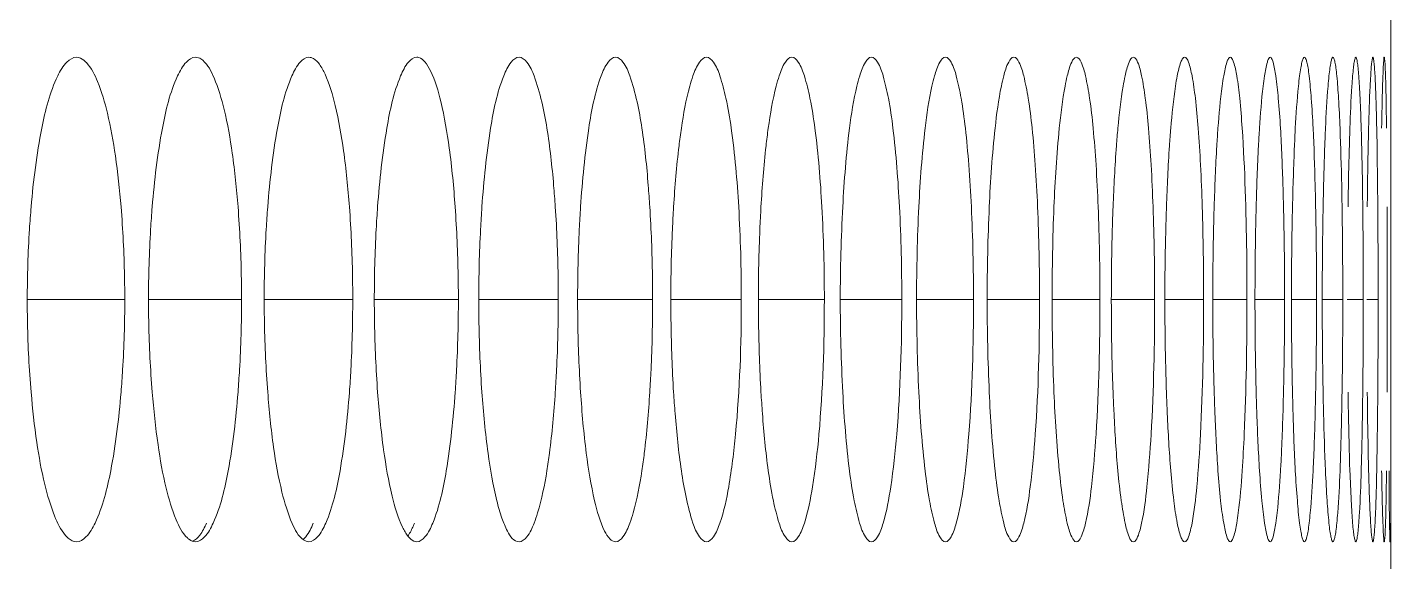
# Model space of a CAD drawing. Header units: millimetres. Extents: x 1177 to 4147, y 93 to 2194.
# Drawn here: x 2906.94 to 2923.81, y 1674.11 to 1680.73 of the extents above; entities that cross this region are included whole.
import ezdxf

# ---------------------------------------------------------------- set-up
doc = ezdxf.new("R2010")
doc.units = ezdxf.units.MM
doc.header["$LTSCALE"] = 0.1
doc.layers.get('0').update_dxf_attribs({"lineweight": 13})
doc.layers.add('标注', color=251, linetype='Continuous', lineweight=9)

msp = doc.modelspace()

# ---------------------------------------------------------------- linework, layer by layer
msp.add_line((2923.81, 1348.895), (2923.81, 1914.895))
at = {"layer": '标注'}
for p, q in [((2923.81, 1680.361), (2923.81, 1680.856)), ((2906.944, 1677.361), (2908.15, 1677.361)), ((2908.444, 1677.361), (2909.595, 1677.361)), ((2909.875, 1677.361), (2910.97, 1677.361)), ((2911.237, 1677.361), (2912.277, 1677.361)), ((2912.529, 1677.361), (2913.513, 1677.361)), ((2913.752, 1677.361), (2914.68, 1677.361)), ((2914.905, 1677.361), (2915.777, 1677.361)), ((2915.988, 1677.361), (2916.804, 1677.361)), ((2917.001, 1677.361), (2917.762, 1677.361)), ((2917.945, 1677.361), (2918.649, 1677.361)), ((2918.818, 1677.361), (2919.466, 1677.361)), ((2919.621, 1677.361), (2920.213, 1677.361)), ((2920.354, 1677.361), (2920.89, 1677.361)), ((2921.016, 1677.361), (2921.496, 1677.361)), ((2921.609, 1677.361), (2922.032, 1677.361)), ((2922.131, 1677.361), (2922.497, 1677.361)), ((2922.582, 1677.361), (2922.892, 1677.361)), ((2922.963, 1677.361), (2923.217, 1677.361)), ((2923.273, 1677.361), (2923.471, 1677.361)), ((2923.513, 1677.361), (2923.655, 1677.361)), ((2923.81, 1673.866), (2923.81, 1674.361))]:
    msp.add_line(p, q, dxfattribs=at)
for points, knots in [([(2907.553, 1680.361), (2907.509, 1680.361), (2907.404, 1680.29), (2907.351, 1680.191), (2907.321, 1680.129)], [0, 0, 0, 0, 0.389659, 1, 1, 1, 1]), ([(2907.677, 1680.294), (2907.667, 1680.305), (2907.633, 1680.338), (2907.586, 1680.361), (2907.553, 1680.361)], [0, 0, 0, 0, 0.295107, 1, 1, 1, 1]), ([(2909.025, 1680.361), (2908.983, 1680.361), (2908.882, 1680.289), (2908.833, 1680.191), (2908.804, 1680.129)], [0, 0, 0, 0, 0.384136, 1, 1, 1, 1]), ([(2909.115, 1680.323), (2909.108, 1680.329), (2909.082, 1680.349), (2909.049, 1680.361), (2909.025, 1680.361)], [0, 0, 0, 0, 0.282086, 1, 1, 1, 1]), ([(2910.428, 1680.361), (2910.388, 1680.361), (2910.291, 1680.287), (2910.245, 1680.191), (2910.218, 1680.129)], [0, 0, 0, 0, 0.378328, 1, 1, 1, 1]), ([(2911.762, 1680.361), (2911.723, 1680.361), (2911.63, 1680.285), (2911.589, 1680.19), (2911.563, 1680.129)], [0, 0, 0, 0, 0.37223, 1, 1, 1, 1]), ([(2913.027, 1680.361), (2912.989, 1680.361), (2912.9, 1680.282), (2912.862, 1680.19), (2912.838, 1680.129)], [0, 0, 0, 0, 0.36584, 1, 1, 1, 1]), ([(2913.372, 1679.482), (2913.336, 1679.701), (2913.276, 1679.989), (2913.153, 1680.282), (2913.064, 1680.361), (2913.027, 1680.361)], [0, 0, 0, 0, 0.68404, 0.884461, 1, 1, 1, 1]), ([(2914.222, 1680.361), (2914.185, 1680.361), (2914.101, 1680.28), (2914.066, 1680.19), (2914.043, 1680.129)], [0, 0, 0, 0, 0.359161, 1, 1, 1, 1]), ([(2914.547, 1679.482), (2914.514, 1679.701), (2914.456, 1679.988), (2914.342, 1680.28), (2914.258, 1680.361), (2914.222, 1680.361)], [0, 0, 0, 0, 0.688296, 0.888112, 1, 1, 1, 1]), ([(2915.347, 1680.361), (2915.312, 1680.361), (2915.232, 1680.278), (2915.2, 1680.189), (2915.179, 1680.129)], [0, 0, 0, 0, 0.352199, 1, 1, 1, 1]), ([(2915.777, 1677.361), (2915.777, 1677.744), (2915.758, 1678.452), (2915.687, 1679.285), (2915.599, 1679.824), (2915.525, 1680.102), (2915.461, 1680.278), (2915.381, 1680.361), (2915.347, 1680.361)], [0, 0, 0, 0, 0.372429, 0.689732, 0.811883, 0.904664, 0.966442, 1, 1, 1, 1]), ([(2916.402, 1680.361), (2916.369, 1680.361), (2916.293, 1680.275), (2916.265, 1680.189), (2916.245, 1680.129)], [0, 0, 0, 0, 0.34497, 1, 1, 1, 1]), ([(2916.804, 1677.361), (2916.804, 1677.744), (2916.786, 1678.452), (2916.72, 1679.285), (2916.638, 1679.823), (2916.568, 1680.102), (2916.51, 1680.275), (2916.435, 1680.361), (2916.402, 1680.361)], [0, 0, 0, 0, 0.373515, 0.691581, 0.813864, 0.906521, 0.967776, 1, 1, 1, 1]), ([(2917.387, 1680.361), (2917.355, 1680.361), (2917.285, 1680.272), (2917.259, 1680.189), (2917.241, 1680.129)], [0, 0, 0, 0, 0.337498, 1, 1, 1, 1]), ([(2917.762, 1677.361), (2917.762, 1677.744), (2917.745, 1678.452), (2917.683, 1679.285), (2917.607, 1679.823), (2917.542, 1680.102), (2917.489, 1680.272), (2917.419, 1680.361), (2917.387, 1680.361)], [0, 0, 0, 0, 0.374562, 0.693368, 0.815782, 0.908329, 0.969088, 1, 1, 1, 1]), ([(2918.302, 1680.361), (2918.272, 1680.361), (2918.207, 1680.269), (2918.184, 1680.189), (2918.167, 1680.129)], [0, 0, 0, 0, 0.329816, 1, 1, 1, 1]), ([(2918.649, 1677.361), (2918.649, 1677.744), (2918.637, 1678.3), (2918.595, 1679.007), (2918.554, 1679.456), (2918.506, 1679.822), (2918.446, 1680.102), (2918.397, 1680.269), (2918.333, 1680.361), (2918.302, 1680.361)], [0, 0, 0, 0, 0.375551, 0.545723, 0.695098, 0.817639, 0.910083, 0.970374, 1, 1, 1, 1]), ([(2919.148, 1680.361), (2919.119, 1680.361), (2919.059, 1680.266), (2919.038, 1680.188), (2919.023, 1680.129)], [0, 0, 0, 0, 0.321971, 1, 1, 1, 1]), ([(2919.466, 1677.361), (2919.466, 1677.744), (2919.455, 1678.3), (2919.417, 1679.007), (2919.379, 1679.456), (2919.335, 1679.821), (2919.279, 1680.103), (2919.235, 1680.266), (2919.176, 1680.361), (2919.148, 1680.361)], [0, 0, 0, 0, 0.376511, 0.547075, 0.696737, 0.819409, 0.911768, 0.971624, 1, 1, 1, 1]), ([(2919.923, 1680.361), (2919.895, 1680.361), (2919.841, 1680.263), (2919.823, 1680.188), (2919.809, 1680.129)], [0, 0, 0, 0, 0.314028, 1, 1, 1, 1]), ([(2920.213, 1677.361), (2920.213, 1677.744), (2920.203, 1678.3), (2920.168, 1679.006), (2920.134, 1679.456), (2920.094, 1679.821), (2920.043, 1680.103), (2920.003, 1680.263), (2919.95, 1680.361), (2919.923, 1680.361)], [0, 0, 0, 0, 0.37742, 0.548358, 0.698293, 0.821093, 0.913378, 0.972833, 1, 1, 1, 1]), ([(2920.627, 1680.361), (2920.601, 1680.361), (2920.554, 1680.259), (2920.537, 1680.188), (2920.524, 1680.129)], [0, 0, 0, 0, 0.306066, 1, 1, 1, 1]), ([(2920.89, 1677.361), (2920.89, 1677.744), (2920.881, 1678.3), (2920.849, 1679.006), (2920.818, 1679.456), (2920.782, 1679.82), (2920.737, 1680.104), (2920.7, 1680.26), (2920.654, 1680.361), (2920.627, 1680.361)], [0, 0, 0, 0, 0.378273, 0.549562, 0.699757, 0.822681, 0.914904, 0.973991, 1, 1, 1, 1]), ([(2921.262, 1680.361), (2921.252, 1680.361), (2921.23, 1680.341), (2921.198, 1680.264), (2921.181, 1680.188), (2921.169, 1680.129)], [0, 0, 0, 0, 0.108893, 0.304684, 1, 1, 1, 1]), ([(2921.496, 1677.361), (2921.496, 1677.744), (2921.488, 1678.3), (2921.46, 1679.007), (2921.433, 1679.455), (2921.399, 1679.823), (2921.362, 1680.096), (2921.324, 1680.263), (2921.293, 1680.341), (2921.271, 1680.361), (2921.262, 1680.361)], [0, 0, 0, 0, 0.378765, 0.550246, 0.700564, 0.823511, 0.915608, 0.974317, 0.990824, 1, 1, 1, 1]), ([(2921.826, 1680.361), (2921.817, 1680.361), (2921.798, 1680.339), (2921.77, 1680.263), (2921.754, 1680.187), (2921.744, 1680.129)], [0, 0, 0, 0, 0.101909, 0.296587, 1, 1, 1, 1]), ([(2921.973, 1679.482), (2921.964, 1679.606), (2921.947, 1679.823), (2921.915, 1680.095), (2921.881, 1680.263), (2921.854, 1680.339), (2921.834, 1680.361), (2921.826, 1680.361)], [0, 0, 0, 0, 0.412795, 0.721593, 0.917535, 0.971685, 1, 1, 1, 1]), ([(2922.32, 1680.361), (2922.312, 1680.361), (2922.295, 1680.338), (2922.271, 1680.264), (2922.257, 1680.187), (2922.249, 1680.129)], [0, 0, 0, 0, 0.094921, 0.288654, 1, 1, 1, 1]), ([(2922.447, 1679.482), (2922.439, 1679.606), (2922.424, 1679.823), (2922.397, 1680.094), (2922.367, 1680.263), (2922.344, 1680.338), (2922.327, 1680.361), (2922.32, 1680.361)], [0, 0, 0, 0, 0.414841, 0.724795, 0.920667, 0.973938, 1, 1, 1, 1]), ([(2922.743, 1680.361), (2922.736, 1680.361), (2922.721, 1680.336), (2922.71, 1680.294), (2922.695, 1680.22), (2922.687, 1680.163), (2922.683, 1680.129)], [0, 0, 0, 0, 0.088051, 0.280963, 0.585765, 1, 1, 1, 1]), ([(2922.85, 1679.482), (2922.844, 1679.606), (2922.831, 1679.821), (2922.809, 1680.071), (2922.79, 1680.22), (2922.775, 1680.294), (2922.764, 1680.336), (2922.75, 1680.361), (2922.743, 1680.361)], [0, 0, 0, 0, 0.416674, 0.727673, 0.840561, 0.923587, 0.976084, 1, 1, 1, 1]), ([(2923.096, 1680.361), (2923.089, 1680.361), (2923.078, 1680.335), (2923.069, 1680.295), (2923.056, 1680.219), (2923.05, 1680.163), (2923.046, 1680.129)], [0, 0, 0, 0, 0.08156, 0.273914, 0.581123, 1, 1, 1, 1]), ([(2923.183, 1679.482), (2923.178, 1679.606), (2923.168, 1679.821), (2923.15, 1680.071), (2923.134, 1680.219), (2923.122, 1680.295), (2923.113, 1680.335), (2923.102, 1680.361), (2923.096, 1680.361)], [0, 0, 0, 0, 0.418337, 0.730308, 0.843348, 0.926219, 0.978065, 1, 1, 1, 1]), ([(2923.378, 1680.361), (2923.372, 1680.361), (2923.365, 1680.333), (2923.356, 1680.295), (2923.347, 1680.219), (2923.342, 1680.163), (2923.339, 1680.129)], [0, 0, 0, 0, 0.07568, 0.267653, 0.577032, 1, 1, 1, 1]), ([(2923.445, 1679.482), (2923.441, 1679.606), (2923.435, 1679.78), (2923.424, 1679.995), (2923.416, 1680.121), (2923.407, 1680.219), (2923.399, 1680.295), (2923.391, 1680.333), (2923.384, 1680.361), (2923.378, 1680.361)], [0, 0, 0, 0, 0.419744, 0.590146, 0.732557, 0.845737, 0.928497, 0.979815, 1, 1, 1, 1]), ([(2923.59, 1680.361), (2923.584, 1680.361), (2923.582, 1680.331), (2923.573, 1680.296), (2923.568, 1680.219), (2923.564, 1680.163), (2923.562, 1680.129)], [0, 0, 0, 0, 0.070746, 0.262489, 0.57368, 1, 1, 1, 1]), ([(2923.637, 1679.482), (2923.634, 1679.605), (2923.63, 1679.78), (2923.622, 1679.995), (2923.617, 1680.121), (2923.61, 1680.219), (2923.605, 1680.296), (2923.597, 1680.331), (2923.595, 1680.361), (2923.59, 1680.361)], [0, 0, 0, 0, 0.42086, 0.591659, 0.73434, 0.847642, 0.930328, 0.98125, 1, 1, 1, 1]), ([(2923.731, 1680.361), (2923.726, 1680.361), (2923.728, 1680.33), (2923.719, 1680.296), (2923.718, 1680.218), (2923.715, 1680.163), (2923.714, 1680.129)], [0, 0, 0, 0, 0.067135, 0.25876, 0.571272, 1, 1, 1, 1]), ([(2923.758, 1679.482), (2923.756, 1679.605), (2923.754, 1679.78), (2923.75, 1679.995), (2923.747, 1680.121), (2923.742, 1680.218), (2923.742, 1680.296), (2923.733, 1680.33), (2923.736, 1680.361), (2923.731, 1680.361)], [0, 0, 0, 0, 0.421633, 0.592708, 0.735581, 0.848973, 0.931617, 0.982277, 1, 1, 1, 1]), ([(2908.104, 1678.508), (2908.087, 1678.72), (2908.045, 1679.108), (2907.954, 1679.629), (2907.84, 1680.018), (2907.739, 1680.228), (2907.677, 1680.294)], [0, 0, 0, 0, 0.343252, 0.632232, 0.852748, 1, 1, 1, 1]), ([(2909.551, 1678.508), (2909.534, 1678.73), (2909.492, 1679.134), (2909.399, 1679.672), (2909.285, 1680.059), (2909.18, 1680.267), (2909.115, 1680.323)], [0, 0, 0, 0, 0.353299, 0.646273, 0.86342, 1, 1, 1, 1]), ([(2910.929, 1678.508), (2910.912, 1678.741), (2910.871, 1679.162), (2910.775, 1679.712), (2910.671, 1680.074), (2910.57, 1680.265), (2910.514, 1680.327), (2910.485, 1680.344)], [0, 0, 0, 0, 0.364158, 0.661207, 0.874207, 0.947517, 1, 1, 1, 1]), ([(2912.237, 1678.508), (2912.22, 1678.751), (2912.179, 1679.189), (2912.083, 1679.753), (2911.978, 1680.116), (2911.876, 1680.297), (2911.817, 1680.349), (2911.788, 1680.357)], [0, 0, 0, 0, 0.376417, 0.678059, 0.88637, 0.953961, 1, 1, 1, 1]), ([(2907.321, 1680.129), (2907.222, 1679.927), (2907.088, 1679.382), (2907.019, 1678.835), (2906.992, 1678.508)], [0, 0, 0, 0, 0.407744, 1, 1, 1, 1]), ([(2908.804, 1680.129), (2908.709, 1679.926), (2908.581, 1679.382), (2908.516, 1678.835), (2908.49, 1678.508)], [0, 0, 0, 0, 0.407017, 1, 1, 1, 1]), ([(2910.218, 1680.129), (2910.128, 1679.925), (2910.006, 1679.381), (2909.944, 1678.835), (2909.919, 1678.508)], [0, 0, 0, 0, 0.406317, 1, 1, 1, 1]), ([(2911.563, 1680.129), (2911.476, 1679.924), (2911.361, 1679.38), (2911.302, 1678.834), (2911.278, 1678.508)], [0, 0, 0, 0, 0.405644, 1, 1, 1, 1]), ([(2912.838, 1680.129), (2912.755, 1679.923), (2912.647, 1679.379), (2912.591, 1678.834), (2912.568, 1678.508)], [0, 0, 0, 0, 0.405, 1, 1, 1, 1]), ([(2914.043, 1680.129), (2913.965, 1679.922), (2913.863, 1679.379), (2913.81, 1678.834), (2913.789, 1678.508)], [0, 0, 0, 0, 0.404385, 1, 1, 1, 1]), ([(2915.179, 1680.129), (2915.164, 1680.088), (2915.1, 1679.876), (2915.061, 1679.657), (2915.035, 1679.482)], [0, 0, 0, 0, 0.198383, 1, 1, 1, 1]), ([(2916.245, 1680.129), (2916.231, 1680.088), (2916.171, 1679.876), (2916.135, 1679.657), (2916.11, 1679.482)], [0, 0, 0, 0, 0.197891, 1, 1, 1, 1]), ([(2917.241, 1680.129), (2917.228, 1680.088), (2917.172, 1679.875), (2917.138, 1679.657), (2917.115, 1679.482)], [0, 0, 0, 0, 0.197424, 1, 1, 1, 1]), ([(2918.167, 1680.129), (2918.155, 1680.088), (2918.103, 1679.875), (2918.071, 1679.657), (2918.051, 1679.482)], [0, 0, 0, 0, 0.196983, 1, 1, 1, 1]), ([(2919.023, 1680.129), (2919.012, 1680.088), (2918.963, 1679.874), (2918.935, 1679.657), (2918.916, 1679.482)], [0, 0, 0, 0, 0.196571, 1, 1, 1, 1]), ([(2919.809, 1680.129), (2919.798, 1680.088), (2919.754, 1679.874), (2919.728, 1679.656), (2919.71, 1679.482)], [0, 0, 0, 0, 0.196188, 1, 1, 1, 1]), ([(2920.524, 1680.129), (2920.515, 1680.088), (2920.475, 1679.873), (2920.451, 1679.656), (2920.435, 1679.482)], [0, 0, 0, 0, 0.195836, 1, 1, 1, 1]), ([(2921.169, 1680.129), (2921.161, 1680.088), (2921.125, 1679.873), (2921.104, 1679.656), (2921.089, 1679.482)], [0, 0, 0, 0, 0.195515, 1, 1, 1, 1]), ([(2921.744, 1680.129), (2921.737, 1680.088), (2921.705, 1679.873), (2921.686, 1679.656), (2921.673, 1679.482)], [0, 0, 0, 0, 0.195227, 1, 1, 1, 1]), ([(2922.249, 1680.129), (2922.242, 1680.088), (2922.214, 1679.872), (2922.198, 1679.656), (2922.187, 1679.482)], [0, 0, 0, 0, 0.194971, 1, 1, 1, 1]), ([(2922.683, 1680.129), (2922.677, 1680.088), (2922.654, 1679.872), (2922.64, 1679.656), (2922.63, 1679.482)], [0, 0, 0, 0, 0.194751, 1, 1, 1, 1]), ([(2923.046, 1680.129), (2923.042, 1680.088), (2923.022, 1679.872), (2923.011, 1679.656), (2923.003, 1679.482)], [0, 0, 0, 0, 0.194565, 1, 1, 1, 1]), ([(2923.339, 1680.129), (2923.336, 1680.087), (2923.32, 1679.872), (2923.311, 1679.656), (2923.305, 1679.482)], [0, 0, 0, 0, 0.194414, 1, 1, 1, 1]), ([(2923.562, 1680.129), (2923.559, 1680.087), (2923.548, 1679.872), (2923.541, 1679.656), (2923.537, 1679.482)], [0, 0, 0, 0, 0.194299, 1, 1, 1, 1]), ([(2923.714, 1680.129), (2923.712, 1680.087), (2923.705, 1679.872), (2923.701, 1679.656), (2923.698, 1679.482)], [0, 0, 0, 0, 0.194221, 1, 1, 1, 1]), ([(2913.476, 1678.508), (2913.47, 1678.597), (2913.445, 1678.923), (2913.41, 1679.247), (2913.372, 1679.482)], [0, 0, 0, 0, 0.272672, 1, 1, 1, 1]), ([(2914.645, 1678.508), (2914.639, 1678.597), (2914.616, 1678.922), (2914.583, 1679.247), (2914.547, 1679.482)], [0, 0, 0, 0, 0.272763, 1, 1, 1, 1]), ([(2915.035, 1679.482), (2915.025, 1679.409), (2914.982, 1679.086), (2914.955, 1678.761), (2914.939, 1678.508)], [0, 0, 0, 0, 0.224658, 1, 1, 1, 1]), ([(2916.11, 1679.482), (2916.1, 1679.409), (2916.06, 1679.086), (2916.035, 1678.761), (2916.02, 1678.508)], [0, 0, 0, 0, 0.224554, 1, 1, 1, 1]), ([(2917.115, 1679.482), (2917.074, 1679.159), (2917.02, 1678.452), (2917.001, 1677.744), (2917.001, 1677.361)], [0, 0, 0, 0, 0.459902, 1, 1, 1, 1]), ([(2918.051, 1679.482), (2918.012, 1679.159), (2917.962, 1678.452), (2917.945, 1677.744), (2917.945, 1677.361)], [0, 0, 0, 0, 0.459787, 1, 1, 1, 1]), ([(2918.916, 1679.482), (2918.88, 1679.158), (2918.834, 1678.451), (2918.818, 1677.744), (2918.818, 1677.361)], [0, 0, 0, 0, 0.45968, 1, 1, 1, 1]), ([(2919.71, 1679.482), (2919.678, 1679.158), (2919.635, 1678.451), (2919.621, 1677.744), (2919.621, 1677.361)], [0, 0, 0, 0, 0.459581, 1, 1, 1, 1]), ([(2920.435, 1679.482), (2920.428, 1679.409), (2920.402, 1679.085), (2920.385, 1678.76), (2920.375, 1678.508)], [0, 0, 0, 0, 0.22413, 1, 1, 1, 1]), ([(2921.089, 1679.482), (2921.083, 1679.409), (2921.06, 1679.085), (2921.045, 1678.76), (2921.036, 1678.508)], [0, 0, 0, 0, 0.224066, 1, 1, 1, 1]), ([(2921.673, 1679.482), (2921.668, 1679.409), (2921.647, 1679.085), (2921.634, 1678.76), (2921.626, 1678.508)], [0, 0, 0, 0, 0.224008, 1, 1, 1, 1]), ([(2922.032, 1677.361), (2922.032, 1677.556), (2922.027, 1678.263), (2922.007, 1678.971), (2921.973, 1679.482)], [0, 0, 0, 0, 0.275595, 1, 1, 1, 1]), ([(2922.187, 1679.482), (2922.182, 1679.409), (2922.164, 1679.085), (2922.152, 1678.76), (2922.146, 1678.508)], [0, 0, 0, 0, 0.223957, 1, 1, 1, 1]), ([(2922.484, 1678.508), (2922.482, 1678.597), (2922.473, 1678.922), (2922.46, 1679.246), (2922.447, 1679.482)], [0, 0, 0, 0, 0.273384, 1, 1, 1, 1]), ([(2922.63, 1679.482), (2922.626, 1679.409), (2922.611, 1679.085), (2922.601, 1678.76), (2922.595, 1678.508)], [0, 0, 0, 0, 0.223913, 1, 1, 1, 1]), ([(2922.881, 1678.508), (2922.88, 1678.597), (2922.872, 1678.922), (2922.861, 1679.246), (2922.85, 1679.482)], [0, 0, 0, 0, 0.273416, 1, 1, 1, 1]), ([(2923.003, 1679.482), (2923, 1679.409), (2922.987, 1679.085), (2922.978, 1678.76), (2922.974, 1678.508)], [0, 0, 0, 0, 0.223876, 1, 1, 1, 1]), ([(2923.208, 1678.508), (2923.207, 1678.597), (2923.201, 1678.922), (2923.192, 1679.246), (2923.183, 1679.482)], [0, 0, 0, 0, 0.273443, 1, 1, 1, 1]), ([(2923.305, 1679.482), (2923.303, 1679.409), (2923.292, 1679.085), (2923.286, 1678.76), (2923.282, 1678.508)], [0, 0, 0, 0, 0.223846, 1, 1, 1, 1]), ([(2923.464, 1678.508), (2923.463, 1678.597), (2923.459, 1678.922), (2923.452, 1679.246), (2923.445, 1679.482)], [0, 0, 0, 0, 0.273464, 1, 1, 1, 1]), ([(2923.537, 1679.482), (2923.535, 1679.409), (2923.527, 1679.085), (2923.523, 1678.76), (2923.52, 1678.508)], [0, 0, 0, 0, 0.223823, 1, 1, 1, 1]), ([(2923.65, 1678.508), (2923.649, 1678.597), (2923.646, 1678.922), (2923.642, 1679.246), (2923.637, 1679.482)], [0, 0, 0, 0, 0.273479, 1, 1, 1, 1]), ([(2906.992, 1678.508), (2906.984, 1678.416), (2906.956, 1678.034), (2906.944, 1677.651), (2906.944, 1677.361)], [0, 0, 0, 0, 0.241968, 1, 1, 1, 1]), ([(2908.15, 1677.361), (2908.15, 1677.459), (2908.146, 1677.842), (2908.127, 1678.225), (2908.104, 1678.508)], [0, 0, 0, 0, 0.255908, 1, 1, 1, 1]), ([(2908.49, 1678.508), (2908.482, 1678.416), (2908.456, 1678.034), (2908.444, 1677.651), (2908.444, 1677.361)], [0, 0, 0, 0, 0.241932, 1, 1, 1, 1]), ([(2909.595, 1677.361), (2909.595, 1677.459), (2909.591, 1677.842), (2909.573, 1678.224), (2909.551, 1678.508)], [0, 0, 0, 0, 0.255929, 1, 1, 1, 1]), ([(2909.919, 1678.508), (2909.911, 1678.416), (2909.886, 1678.034), (2909.875, 1677.651), (2909.875, 1677.361)], [0, 0, 0, 0, 0.241898, 1, 1, 1, 1]), ([(2910.97, 1677.361), (2910.97, 1677.459), (2910.967, 1677.842), (2910.95, 1678.224), (2910.929, 1678.508)], [0, 0, 0, 0, 0.255949, 1, 1, 1, 1]), ([(2911.278, 1678.508), (2911.271, 1678.416), (2911.247, 1678.034), (2911.237, 1677.651), (2911.237, 1677.361)], [0, 0, 0, 0, 0.241865, 1, 1, 1, 1]), ([(2912.277, 1677.361), (2912.277, 1677.459), (2912.273, 1677.842), (2912.257, 1678.224), (2912.237, 1678.508)], [0, 0, 0, 0, 0.255968, 1, 1, 1, 1]), ([(2912.568, 1678.508), (2912.562, 1678.416), (2912.539, 1678.034), (2912.529, 1677.651), (2912.529, 1677.361)], [0, 0, 0, 0, 0.241834, 1, 1, 1, 1]), ([(2913.513, 1677.361), (2913.513, 1677.459), (2913.51, 1677.842), (2913.495, 1678.224), (2913.476, 1678.508)], [0, 0, 0, 0, 0.255986, 1, 1, 1, 1]), ([(2913.789, 1678.508), (2913.783, 1678.416), (2913.761, 1678.034), (2913.752, 1677.651), (2913.752, 1677.361)], [0, 0, 0, 0, 0.241805, 1, 1, 1, 1]), ([(2914.68, 1677.361), (2914.68, 1677.459), (2914.677, 1677.842), (2914.663, 1678.224), (2914.645, 1678.508)], [0, 0, 0, 0, 0.256003, 1, 1, 1, 1]), ([(2914.939, 1678.508), (2914.934, 1678.416), (2914.913, 1678.034), (2914.905, 1677.651), (2914.905, 1677.361)], [0, 0, 0, 0, 0.241777, 1, 1, 1, 1]), ([(2916.02, 1678.508), (2916.015, 1678.416), (2915.996, 1678.034), (2915.988, 1677.651), (2915.988, 1677.361)], [0, 0, 0, 0, 0.241751, 1, 1, 1, 1]), ([(2920.375, 1678.508), (2920.372, 1678.416), (2920.359, 1678.034), (2920.354, 1677.651), (2920.354, 1677.361)], [0, 0, 0, 0, 0.241646, 1, 1, 1, 1]), ([(2921.036, 1678.508), (2921.033, 1678.416), (2921.021, 1678.034), (2921.016, 1677.651), (2921.016, 1677.361)], [0, 0, 0, 0, 0.24163, 1, 1, 1, 1]), ([(2921.626, 1678.508), (2921.623, 1678.416), (2921.613, 1678.034), (2921.609, 1677.651), (2921.609, 1677.361)], [0, 0, 0, 0, 0.241616, 1, 1, 1, 1]), ([(2922.146, 1678.508), (2922.143, 1678.416), (2922.134, 1678.034), (2922.131, 1677.651), (2922.131, 1677.361)], [0, 0, 0, 0, 0.241603, 1, 1, 1, 1]), ([(2922.497, 1677.361), (2922.497, 1677.459), (2922.496, 1677.842), (2922.491, 1678.224), (2922.484, 1678.508)], [0, 0, 0, 0, 0.256117, 1, 1, 1, 1]), ([(2922.595, 1678.508), (2922.593, 1678.416), (2922.585, 1678.034), (2922.582, 1677.651), (2922.582, 1677.361)], [0, 0, 0, 0, 0.241592, 1, 1, 1, 1]), ([(2922.892, 1677.361), (2922.892, 1677.459), (2922.892, 1677.842), (2922.887, 1678.224), (2922.881, 1678.508)], [0, 0, 0, 0, 0.256123, 1, 1, 1, 1]), ([(2922.974, 1678.508), (2922.972, 1678.416), (2922.966, 1678.034), (2922.963, 1677.651), (2922.963, 1677.361)], [0, 0, 0, 0, 0.241583, 1, 1, 1, 1]), ([(2923.217, 1677.361), (2923.217, 1677.459), (2923.216, 1677.842), (2923.213, 1678.224), (2923.208, 1678.508)], [0, 0, 0, 0, 0.256128, 1, 1, 1, 1]), ([(2923.471, 1677.361), (2923.471, 1677.459), (2923.47, 1677.842), (2923.468, 1678.224), (2923.464, 1678.508)], [0, 0, 0, 0, 0.256131, 1, 1, 1, 1]), ([(2923.655, 1677.361), (2923.655, 1677.459), (2923.654, 1677.842), (2923.652, 1678.224), (2923.65, 1678.508)], [0, 0, 0, 0, 0.256134, 1, 1, 1, 1]), ([(2923.767, 1677.361), (2923.767, 1677.459), (2923.767, 1677.842), (2923.766, 1678.224), (2923.765, 1678.508)], [0, 0, 0, 0, 0.256136, 1, 1, 1, 1]), ([(2906.944, 1677.361), (2906.944, 1677.263), (2906.948, 1676.88), (2906.967, 1676.498), (2906.992, 1676.214)], [0, 0, 0, 0, 0.255891, 1, 1, 1, 1]), ([(2908.104, 1676.214), (2908.112, 1676.306), (2908.139, 1676.688), (2908.15, 1677.071), (2908.15, 1677.361)], [0, 0, 0, 0, 0.24194, 1, 1, 1, 1]), ([(2908.444, 1677.361), (2908.444, 1677.263), (2908.448, 1676.88), (2908.467, 1676.498), (2908.49, 1676.214)], [0, 0, 0, 0, 0.255912, 1, 1, 1, 1]), ([(2909.551, 1676.214), (2909.558, 1676.306), (2909.584, 1676.688), (2909.595, 1677.071), (2909.595, 1677.361)], [0, 0, 0, 0, 0.241906, 1, 1, 1, 1]), ([(2909.875, 1677.361), (2909.875, 1677.263), (2909.879, 1676.88), (2909.897, 1676.498), (2909.919, 1676.214)], [0, 0, 0, 0, 0.255933, 1, 1, 1, 1]), ([(2910.929, 1676.214), (2910.936, 1676.306), (2910.96, 1676.688), (2910.97, 1677.071), (2910.97, 1677.361)], [0, 0, 0, 0, 0.241873, 1, 1, 1, 1]), ([(2911.237, 1677.361), (2911.237, 1677.263), (2911.241, 1676.88), (2911.257, 1676.498), (2911.278, 1676.214)], [0, 0, 0, 0, 0.255953, 1, 1, 1, 1]), ([(2912.237, 1676.214), (2912.244, 1676.306), (2912.267, 1676.688), (2912.277, 1677.071), (2912.277, 1677.361)], [0, 0, 0, 0, 0.241842, 1, 1, 1, 1]), ([(2912.529, 1677.361), (2912.529, 1677.263), (2912.533, 1676.881), (2912.548, 1676.498), (2912.568, 1676.214)], [0, 0, 0, 0, 0.255971, 1, 1, 1, 1]), ([(2913.476, 1676.214), (2913.482, 1676.306), (2913.504, 1676.688), (2913.513, 1677.071), (2913.513, 1677.361)], [0, 0, 0, 0, 0.241812, 1, 1, 1, 1]), ([(2913.752, 1677.361), (2913.752, 1677.263), (2913.755, 1676.881), (2913.77, 1676.498), (2913.789, 1676.214)], [0, 0, 0, 0, 0.255989, 1, 1, 1, 1]), ([(2914.645, 1676.214), (2914.651, 1676.306), (2914.671, 1676.688), (2914.68, 1677.071), (2914.68, 1677.361)], [0, 0, 0, 0, 0.241784, 1, 1, 1, 1]), ([(2914.905, 1677.361), (2914.905, 1677.263), (2914.908, 1676.881), (2914.922, 1676.498), (2914.939, 1676.214)], [0, 0, 0, 0, 0.256006, 1, 1, 1, 1]), ([(2915.512, 1674.593), (2915.563, 1674.739), (2915.64, 1675.106), (2915.751, 1676.029), (2915.777, 1676.805), (2915.777, 1677.361)], [0, 0, 0, 0, 0.166119, 0.401654, 1, 1, 1, 1]), ([(2915.988, 1677.361), (2915.988, 1677.263), (2915.991, 1676.881), (2916.004, 1676.498), (2916.02, 1676.214)], [0, 0, 0, 0, 0.256022, 1, 1, 1, 1]), ([(2916.557, 1674.593), (2916.604, 1674.739), (2916.676, 1675.107), (2916.78, 1676.029), (2916.804, 1676.805), (2916.804, 1677.361)], [0, 0, 0, 0, 0.165692, 0.401192, 1, 1, 1, 1]), ([(2917.001, 1677.361), (2917.001, 1676.979), (2917.02, 1676.27), (2917.074, 1675.564), (2917.115, 1675.241)], [0, 0, 0, 0, 0.540098, 1, 1, 1, 1]), ([(2917.532, 1674.593), (2917.576, 1674.74), (2917.642, 1675.107), (2917.739, 1676.03), (2917.762, 1676.805), (2917.762, 1677.361)], [0, 0, 0, 0, 0.165291, 0.400759, 1, 1, 1, 1]), ([(2917.945, 1677.361), (2917.945, 1676.979), (2917.962, 1676.271), (2918.012, 1675.564), (2918.051, 1675.241)], [0, 0, 0, 0, 0.540213, 1, 1, 1, 1]), ([(2918.436, 1674.593), (2918.477, 1674.74), (2918.539, 1675.108), (2918.628, 1676.03), (2918.649, 1676.805), (2918.649, 1677.361)], [0, 0, 0, 0, 0.164917, 0.400355, 1, 1, 1, 1]), ([(2918.818, 1677.361), (2918.818, 1676.979), (2918.834, 1676.271), (2918.88, 1675.564), (2918.916, 1675.241)], [0, 0, 0, 0, 0.54032, 1, 1, 1, 1]), ([(2919.271, 1674.593), (2919.309, 1674.741), (2919.365, 1675.108), (2919.447, 1676.03), (2919.466, 1676.805), (2919.466, 1677.361)], [0, 0, 0, 0, 0.164569, 0.399981, 1, 1, 1, 1]), ([(2919.621, 1677.361), (2919.621, 1676.979), (2919.635, 1676.271), (2919.678, 1675.564), (2919.71, 1675.241)], [0, 0, 0, 0, 0.540419, 1, 1, 1, 1]), ([(2920.035, 1674.593), (2920.07, 1674.741), (2920.121, 1675.108), (2920.195, 1676.031), (2920.213, 1676.805), (2920.213, 1677.361)], [0, 0, 0, 0, 0.164249, 0.399636, 1, 1, 1, 1]), ([(2920.354, 1677.361), (2920.354, 1677.263), (2920.356, 1676.881), (2920.364, 1676.498), (2920.375, 1676.214)], [0, 0, 0, 0, 0.256086, 1, 1, 1, 1]), ([(2920.729, 1674.593), (2920.76, 1674.741), (2920.806, 1675.109), (2920.874, 1676.031), (2920.89, 1676.805), (2920.89, 1677.361)], [0, 0, 0, 0, 0.163958, 0.399322, 1, 1, 1, 1]), ([(2921.016, 1677.361), (2921.016, 1677.263), (2921.018, 1676.881), (2921.026, 1676.498), (2921.036, 1676.214)], [0, 0, 0, 0, 0.256095, 1, 1, 1, 1]), ([(2921.353, 1674.593), (2921.381, 1674.742), (2921.422, 1675.109), (2921.482, 1676.032), (2921.496, 1676.805), (2921.496, 1677.361)], [0, 0, 0, 0, 0.163694, 0.399039, 1, 1, 1, 1]), ([(2921.609, 1677.361), (2921.609, 1677.263), (2921.61, 1676.881), (2921.617, 1676.498), (2921.626, 1676.214)], [0, 0, 0, 0, 0.256104, 1, 1, 1, 1]), ([(2921.973, 1675.241), (2921.983, 1675.392), (2922.02, 1676.098), (2922.032, 1676.806), (2922.032, 1677.361)], [0, 0, 0, 0, 0.214546, 1, 1, 1, 1]), ([(2922.131, 1677.361), (2922.131, 1677.263), (2922.132, 1676.881), (2922.138, 1676.498), (2922.146, 1676.214)], [0, 0, 0, 0, 0.256112, 1, 1, 1, 1]), ([(2922.484, 1676.214), (2922.486, 1676.306), (2922.494, 1676.689), (2922.497, 1677.071), (2922.497, 1677.361)], [0, 0, 0, 0, 0.241594, 1, 1, 1, 1]), ([(2922.582, 1677.361), (2922.582, 1677.263), (2922.583, 1676.881), (2922.588, 1676.498), (2922.595, 1676.214)], [0, 0, 0, 0, 0.256118, 1, 1, 1, 1]), ([(2922.881, 1676.214), (2922.883, 1676.306), (2922.89, 1676.689), (2922.892, 1677.071), (2922.892, 1677.361)], [0, 0, 0, 0, 0.241585, 1, 1, 1, 1]), ([(2922.963, 1677.361), (2922.963, 1677.263), (2922.964, 1676.881), (2922.968, 1676.498), (2922.974, 1676.214)], [0, 0, 0, 0, 0.256124, 1, 1, 1, 1]), ([(2923.208, 1676.214), (2923.21, 1676.306), (2923.215, 1676.689), (2923.217, 1677.071), (2923.217, 1677.361)], [0, 0, 0, 0, 0.241577, 1, 1, 1, 1]), ([(2923.464, 1676.214), (2923.465, 1676.306), (2923.469, 1676.689), (2923.471, 1677.071), (2923.471, 1677.361)], [0, 0, 0, 0, 0.241571, 1, 1, 1, 1]), ([(2923.65, 1676.214), (2923.651, 1676.306), (2923.653, 1676.689), (2923.655, 1677.071), (2923.655, 1677.361)], [0, 0, 0, 0, 0.241566, 1, 1, 1, 1]), ([(2923.765, 1676.214), (2923.765, 1676.306), (2923.767, 1676.689), (2923.767, 1677.071), (2923.767, 1677.361)], [0, 0, 0, 0, 0.241563, 1, 1, 1, 1]), ([(2906.992, 1676.214), (2907.009, 1676.006), (2907.051, 1675.623), (2907.143, 1675.109), (2907.257, 1674.72), (2907.357, 1674.51), (2907.417, 1674.44)], [0, 0, 0, 0, 0.339935, 0.62764, 0.849308, 1, 1, 1, 1]), ([(2907.782, 1674.593), (2907.88, 1674.796), (2908.011, 1675.34), (2908.078, 1675.888), (2908.104, 1676.214)], [0, 0, 0, 0, 0.407475, 1, 1, 1, 1]), ([(2908.49, 1676.214), (2908.507, 1675.996), (2908.55, 1675.597), (2908.643, 1675.065), (2908.758, 1674.678), (2908.861, 1674.469), (2908.925, 1674.409)], [0, 0, 0, 0, 0.349668, 0.641268, 0.859711, 1, 1, 1, 1]), ([(2909.244, 1674.593), (2909.338, 1674.797), (2909.463, 1675.341), (2909.526, 1675.888), (2909.551, 1676.214)], [0, 0, 0, 0, 0.406757, 1, 1, 1, 1]), ([(2909.919, 1676.214), (2909.936, 1675.985), (2909.978, 1675.571), (2910.074, 1675.021), (2910.189, 1674.638), (2910.294, 1674.432), (2910.361, 1674.385)], [0, 0, 0, 0, 0.360647, 0.656591, 0.871311, 1, 1, 1, 1]), ([(2910.637, 1674.593), (2910.726, 1674.798), (2910.845, 1675.342), (2910.905, 1675.888), (2910.929, 1676.214)], [0, 0, 0, 0, 0.406066, 1, 1, 1, 1]), ([(2911.278, 1676.214), (2911.296, 1675.975), (2911.338, 1675.543), (2911.435, 1674.983), (2911.54, 1674.62), (2911.642, 1674.436), (2911.698, 1674.38), (2911.727, 1674.369)], [0, 0, 0, 0, 0.372333, 0.672575, 0.882635, 0.952132, 1, 1, 1, 1]), ([(2911.96, 1674.593), (2912.045, 1674.799), (2912.157, 1675.343), (2912.214, 1675.888), (2912.237, 1676.214)], [0, 0, 0, 0, 0.405403, 1, 1, 1, 1]), ([(2912.568, 1676.214), (2912.586, 1675.961), (2912.629, 1675.509), (2912.715, 1674.991), (2912.808, 1674.665), (2912.877, 1674.492), (2912.962, 1674.361), (2913.027, 1674.361)], [0, 0, 0, 0, 0.389161, 0.695877, 0.811486, 0.900262, 1, 1, 1, 1]), ([(2913.372, 1675.241), (2913.384, 1675.313), (2913.43, 1675.636), (2913.459, 1675.961), (2913.476, 1676.214)], [0, 0, 0, 0, 0.224828, 1, 1, 1, 1]), ([(2913.789, 1676.214), (2913.805, 1675.961), (2913.845, 1675.51), (2913.937, 1674.934), (2914.039, 1674.573), (2914.136, 1674.401), (2914.196, 1674.361), (2914.222, 1674.361)], [0, 0, 0, 0, 0.389812, 0.696656, 0.899917, 0.961012, 1, 1, 1, 1]), ([(2914.547, 1675.241), (2914.558, 1675.313), (2914.602, 1675.636), (2914.629, 1675.962), (2914.645, 1676.214)], [0, 0, 0, 0, 0.224714, 1, 1, 1, 1]), ([(2914.939, 1676.214), (2914.945, 1676.125), (2914.968, 1675.8), (2915.001, 1675.475), (2915.035, 1675.241)], [0, 0, 0, 0, 0.272803, 1, 1, 1, 1]), ([(2916.02, 1676.214), (2916.026, 1676.125), (2916.047, 1675.8), (2916.078, 1675.475), (2916.11, 1675.241)], [0, 0, 0, 0, 0.272887, 1, 1, 1, 1]), ([(2920.375, 1676.214), (2920.379, 1676.125), (2920.393, 1675.8), (2920.413, 1675.476), (2920.435, 1675.241)], [0, 0, 0, 0, 0.273226, 1, 1, 1, 1]), ([(2921.036, 1676.214), (2921.039, 1676.125), (2921.052, 1675.8), (2921.07, 1675.476), (2921.089, 1675.241)], [0, 0, 0, 0, 0.273277, 1, 1, 1, 1]), ([(2921.626, 1676.214), (2921.629, 1676.125), (2921.64, 1675.8), (2921.656, 1675.476), (2921.673, 1675.241)], [0, 0, 0, 0, 0.273324, 1, 1, 1, 1]), ([(2922.146, 1676.214), (2922.148, 1676.125), (2922.158, 1675.801), (2922.172, 1675.476), (2922.187, 1675.241)], [0, 0, 0, 0, 0.273364, 1, 1, 1, 1]), ([(2922.447, 1675.241), (2922.451, 1675.313), (2922.468, 1675.637), (2922.478, 1675.962), (2922.484, 1676.214)], [0, 0, 0, 0, 0.223934, 1, 1, 1, 1]), ([(2922.595, 1676.214), (2922.597, 1676.125), (2922.605, 1675.801), (2922.617, 1675.476), (2922.63, 1675.241)], [0, 0, 0, 0, 0.2734, 1, 1, 1, 1]), ([(2922.85, 1675.241), (2922.853, 1675.313), (2922.868, 1675.637), (2922.876, 1675.962), (2922.881, 1676.214)], [0, 0, 0, 0, 0.223894, 1, 1, 1, 1]), ([(2922.974, 1676.214), (2922.975, 1676.125), (2922.982, 1675.801), (2922.992, 1675.476), (2923.003, 1675.241)], [0, 0, 0, 0, 0.273429, 1, 1, 1, 1]), ([(2923.183, 1675.241), (2923.186, 1675.313), (2923.197, 1675.637), (2923.204, 1675.962), (2923.208, 1676.214)], [0, 0, 0, 0, 0.22386, 1, 1, 1, 1]), ([(2923.282, 1676.214), (2923.283, 1676.125), (2923.289, 1675.801), (2923.297, 1675.476), (2923.305, 1675.241)], [0, 0, 0, 0, 0.273453, 1, 1, 1, 1]), ([(2923.445, 1675.241), (2923.447, 1675.313), (2923.456, 1675.638), (2923.461, 1675.962), (2923.464, 1676.214)], [0, 0, 0, 0, 0.223834, 1, 1, 1, 1]), ([(2923.52, 1676.214), (2923.521, 1676.125), (2923.525, 1675.801), (2923.531, 1675.476), (2923.537, 1675.241)], [0, 0, 0, 0, 0.273472, 1, 1, 1, 1]), ([(2923.637, 1675.241), (2923.638, 1675.313), (2923.644, 1675.638), (2923.648, 1675.962), (2923.65, 1676.214)], [0, 0, 0, 0, 0.223814, 1, 1, 1, 1]), ([(2913.214, 1674.593), (2913.23, 1674.634), (2913.301, 1674.845), (2913.344, 1675.065), (2913.372, 1675.241)], [0, 0, 0, 0, 0.199302, 1, 1, 1, 1]), ([(2914.398, 1674.593), (2914.413, 1674.634), (2914.48, 1674.846), (2914.52, 1675.065), (2914.547, 1675.241)], [0, 0, 0, 0, 0.198767, 1, 1, 1, 1]), ([(2915.035, 1675.241), (2915.068, 1675.022), (2915.123, 1674.734), (2915.232, 1674.445), (2915.312, 1674.361), (2915.347, 1674.361)], [0, 0, 0, 0, 0.692122, 0.891575, 1, 1, 1, 1]), ([(2916.11, 1675.241), (2916.128, 1675.116), (2916.162, 1674.899), (2916.233, 1674.62), (2916.293, 1674.447), (2916.369, 1674.361), (2916.402, 1674.361)], [0, 0, 0, 0, 0.396145, 0.696516, 0.895316, 1, 1, 1, 1]), ([(2917.115, 1675.241), (2917.131, 1675.116), (2917.163, 1674.9), (2917.23, 1674.62), (2917.285, 1674.45), (2917.355, 1674.361), (2917.387, 1674.361)], [0, 0, 0, 0, 0.39889, 0.700646, 0.898977, 1, 1, 1, 1]), ([(2918.051, 1675.241), (2918.065, 1675.116), (2918.095, 1674.901), (2918.157, 1674.62), (2918.207, 1674.453), (2918.272, 1674.361), (2918.302, 1674.361)], [0, 0, 0, 0, 0.401577, 0.704706, 0.902616, 1, 1, 1, 1]), ([(2918.916, 1675.241), (2918.929, 1675.116), (2918.956, 1674.901), (2919.014, 1674.62), (2919.059, 1674.456), (2919.119, 1674.361), (2919.148, 1674.361)], [0, 0, 0, 0, 0.404191, 0.708673, 0.906209, 1, 1, 1, 1]), ([(2919.71, 1675.241), (2919.723, 1675.116), (2919.747, 1674.902), (2919.8, 1674.619), (2919.842, 1674.459), (2919.895, 1674.361), (2919.923, 1674.361)], [0, 0, 0, 0, 0.406714, 0.712519, 0.90973, 1, 1, 1, 1]), ([(2920.435, 1675.241), (2920.446, 1675.117), (2920.469, 1674.903), (2920.516, 1674.619), (2920.554, 1674.462), (2920.601, 1674.361), (2920.627, 1674.361)], [0, 0, 0, 0, 0.409128, 0.716215, 0.913149, 1, 1, 1, 1]), ([(2921.089, 1675.241), (2921.1, 1675.117), (2921.121, 1674.9), (2921.159, 1674.627), (2921.198, 1674.459), (2921.23, 1674.382), (2921.252, 1674.361), (2921.262, 1674.361)], [0, 0, 0, 0, 0.410337, 0.717846, 0.914038, 0.96928, 1, 1, 1, 1]), ([(2921.673, 1675.241), (2921.682, 1675.117), (2921.701, 1674.9), (2921.735, 1674.627), (2921.77, 1674.459), (2921.798, 1674.383), (2921.817, 1674.361), (2921.826, 1674.361)], [0, 0, 0, 0, 0.412556, 0.72129, 0.917343, 0.971601, 1, 1, 1, 1]), ([(2921.906, 1674.593), (2921.913, 1674.635), (2921.943, 1674.85), (2921.961, 1675.066), (2921.973, 1675.241)], [0, 0, 0, 0, 0.195157, 1, 1, 1, 1]), ([(2922.187, 1675.241), (2922.195, 1675.117), (2922.211, 1674.9), (2922.241, 1674.628), (2922.271, 1674.459), (2922.295, 1674.384), (2922.312, 1674.361), (2922.32, 1674.361)], [0, 0, 0, 0, 0.414625, 0.724518, 0.920485, 0.973854, 1, 1, 1, 1]), ([(2922.389, 1674.593), (2922.395, 1674.635), (2922.421, 1674.85), (2922.436, 1675.066), (2922.447, 1675.241)], [0, 0, 0, 0, 0.194911, 1, 1, 1, 1]), ([(2922.63, 1675.241), (2922.637, 1675.117), (2922.651, 1674.901), (2922.674, 1674.651), (2922.695, 1674.503), (2922.71, 1674.428), (2922.721, 1674.386), (2922.736, 1674.361), (2922.743, 1674.361)], [0, 0, 0, 0, 0.416482, 0.727426, 0.840337, 0.92342, 0.976003, 1, 1, 1, 1]), ([(2922.801, 1674.593), (2922.806, 1674.635), (2922.829, 1674.85), (2922.841, 1675.066), (2922.85, 1675.241)], [0, 0, 0, 0, 0.194699, 1, 1, 1, 1]), ([(2923.003, 1675.241), (2923.009, 1675.117), (2923.02, 1674.901), (2923.039, 1674.651), (2923.056, 1674.503), (2923.069, 1674.428), (2923.078, 1674.388), (2923.089, 1674.361), (2923.096, 1674.361)], [0, 0, 0, 0, 0.418174, 0.730095, 0.843153, 0.926071, 0.977989, 1, 1, 1, 1]), ([(2923.143, 1674.593), (2923.147, 1674.635), (2923.166, 1674.85), (2923.176, 1675.066), (2923.183, 1675.241)], [0, 0, 0, 0, 0.194522, 1, 1, 1, 1]), ([(2923.305, 1675.241), (2923.31, 1675.117), (2923.317, 1674.943), (2923.329, 1674.727), (2923.338, 1674.601), (2923.347, 1674.503), (2923.356, 1674.427), (2923.365, 1674.389), (2923.372, 1674.361), (2923.378, 1674.361)], [0, 0, 0, 0, 0.419612, 0.589982, 0.732383, 0.845577, 0.928373, 0.979748, 1, 1, 1, 1]), ([(2923.415, 1674.593), (2923.418, 1674.635), (2923.432, 1674.85), (2923.44, 1675.066), (2923.445, 1675.241)], [0, 0, 0, 0, 0.194381, 1, 1, 1, 1]), ([(2923.537, 1675.241), (2923.54, 1675.117), (2923.545, 1674.943), (2923.554, 1674.727), (2923.561, 1674.601), (2923.568, 1674.504), (2923.573, 1674.426), (2923.582, 1674.391), (2923.584, 1674.361), (2923.59, 1674.361)], [0, 0, 0, 0, 0.420763, 0.591537, 0.73421, 0.847522, 0.930234, 0.981197, 1, 1, 1, 1]), ([(2923.616, 1674.593), (2923.618, 1674.635), (2923.628, 1674.851), (2923.633, 1675.067), (2923.637, 1675.241)], [0, 0, 0, 0, 0.194275, 1, 1, 1, 1]), ([(2923.698, 1675.241), (2923.7, 1675.117), (2923.703, 1674.943), (2923.709, 1674.727), (2923.713, 1674.601), (2923.718, 1674.504), (2923.719, 1674.426), (2923.728, 1674.392), (2923.726, 1674.361), (2923.731, 1674.361)], [0, 0, 0, 0, 0.421573, 0.592633, 0.735501, 0.848899, 0.931558, 0.982243, 1, 1, 1, 1]), ([(2923.746, 1674.593), (2923.747, 1674.635), (2923.753, 1674.851), (2923.756, 1675.067), (2923.758, 1675.241)], [0, 0, 0, 0, 0.194207, 1, 1, 1, 1]), ([(2923.789, 1675.241), (2923.789, 1675.117), (2923.791, 1674.943), (2923.793, 1674.727), (2923.795, 1674.602), (2923.797, 1674.503), (2923.798, 1674.436), (2923.799, 1674.398), (2923.799, 1674.378), (2923.802, 1674.369), (2923.8, 1674.361), (2923.801, 1674.361)], [0, 0, 0, 0, 0.421991, 0.593198, 0.736164, 0.849605, 0.932235, 0.961597, 0.982776, 0.995618, 1, 1, 1, 1]), ([(2907.553, 1674.361), (2907.596, 1674.361), (2907.701, 1674.432), (2907.752, 1674.531), (2907.782, 1674.593)], [0, 0, 0, 0, 0.389686, 1, 1, 1, 1]), ([(2908.989, 1674.368), (2909.025, 1674.381), (2909.096, 1674.454), (2909.138, 1674.54), (2909.161, 1674.592)], [0, 0, 0, 0, 0.398504, 1, 1, 1, 1]), ([(2909.025, 1674.361), (2909.067, 1674.361), (2909.168, 1674.434), (2909.216, 1674.531), (2909.244, 1674.593)], [0, 0, 0, 0, 0.384127, 1, 1, 1, 1]), ([(2910.356, 1674.391), (2910.368, 1674.4), (2910.423, 1674.459), (2910.458, 1674.533), (2910.482, 1674.592)], [0, 0, 0, 0, 0.193099, 1, 1, 1, 1]), ([(2910.428, 1674.361), (2910.469, 1674.361), (2910.566, 1674.436), (2910.61, 1674.532), (2910.637, 1674.593)], [0, 0, 0, 0, 0.37828, 1, 1, 1, 1]), ([(2911.653, 1674.435), (2911.661, 1674.445), (2911.693, 1674.495), (2911.717, 1674.549), (2911.734, 1674.592)], [0, 0, 0, 0, 0.212146, 1, 1, 1, 1]), ([(2911.762, 1674.361), (2911.801, 1674.361), (2911.894, 1674.438), (2911.935, 1674.532), (2911.96, 1674.593)], [0, 0, 0, 0, 0.372142, 1, 1, 1, 1]), ([(2913.027, 1674.361), (2913.064, 1674.361), (2913.153, 1674.44), (2913.19, 1674.532), (2913.214, 1674.593)], [0, 0, 0, 0, 0.36571, 1, 1, 1, 1]), ([(2914.222, 1674.361), (2914.258, 1674.361), (2914.342, 1674.442), (2914.376, 1674.533), (2914.398, 1674.593)], [0, 0, 0, 0, 0.358988, 1, 1, 1, 1]), ([(2915.347, 1674.361), (2915.381, 1674.361), (2915.461, 1674.445), (2915.492, 1674.533), (2915.512, 1674.593)], [0, 0, 0, 0, 0.351982, 1, 1, 1, 1]), ([(2916.402, 1674.361), (2916.435, 1674.361), (2916.51, 1674.447), (2916.538, 1674.533), (2916.557, 1674.593)], [0, 0, 0, 0, 0.34471, 1, 1, 1, 1]), ([(2917.387, 1674.361), (2917.419, 1674.361), (2917.489, 1674.45), (2917.514, 1674.533), (2917.532, 1674.593)], [0, 0, 0, 0, 0.337196, 1, 1, 1, 1]), ([(2918.302, 1674.361), (2918.333, 1674.361), (2918.397, 1674.453), (2918.42, 1674.534), (2918.436, 1674.593)], [0, 0, 0, 0, 0.329473, 1, 1, 1, 1]), ([(2919.148, 1674.361), (2919.176, 1674.361), (2919.236, 1674.456), (2919.255, 1674.534), (2919.271, 1674.593)], [0, 0, 0, 0, 0.321593, 1, 1, 1, 1]), ([(2919.923, 1674.361), (2919.95, 1674.361), (2920.003, 1674.46), (2920.021, 1674.534), (2920.035, 1674.593)], [0, 0, 0, 0, 0.313618, 1, 1, 1, 1]), ([(2920.627, 1674.361), (2920.654, 1674.361), (2920.7, 1674.463), (2920.716, 1674.534), (2920.729, 1674.593)], [0, 0, 0, 0, 0.305632, 1, 1, 1, 1]), ([(2921.262, 1674.361), (2921.271, 1674.361), (2921.293, 1674.382), (2921.324, 1674.459), (2921.342, 1674.535), (2921.353, 1674.593)], [0, 0, 0, 0, 0.10873, 0.304328, 1, 1, 1, 1]), ([(2921.826, 1674.361), (2921.834, 1674.361), (2921.854, 1674.383), (2921.881, 1674.459), (2921.896, 1674.535), (2921.906, 1674.593)], [0, 0, 0, 0, 0.10172, 0.296219, 1, 1, 1, 1]), ([(2922.32, 1674.361), (2922.327, 1674.361), (2922.344, 1674.384), (2922.367, 1674.459), (2922.38, 1674.535), (2922.389, 1674.593)], [0, 0, 0, 0, 0.094713, 0.288283, 1, 1, 1, 1]), ([(2922.743, 1674.361), (2922.75, 1674.361), (2922.764, 1674.386), (2922.775, 1674.428), (2922.79, 1674.502), (2922.797, 1674.56), (2922.801, 1674.593)], [0, 0, 0, 0, 0.087832, 0.280603, 0.585474, 1, 1, 1, 1]), ([(2923.096, 1674.361), (2923.102, 1674.361), (2923.113, 1674.388), (2923.122, 1674.428), (2923.134, 1674.503), (2923.14, 1674.56), (2923.143, 1674.593)], [0, 0, 0, 0, 0.081343, 0.27358, 0.58086, 1, 1, 1, 1]), ([(2923.378, 1674.361), (2923.384, 1674.361), (2923.391, 1674.389), (2923.399, 1674.427), (2923.407, 1674.503), (2923.412, 1674.56), (2923.415, 1674.593)], [0, 0, 0, 0, 0.07548, 0.267362, 0.576807, 1, 1, 1, 1]), ([(2923.59, 1674.361), (2923.595, 1674.361), (2923.597, 1674.391), (2923.605, 1674.426), (2923.61, 1674.504), (2923.614, 1674.56), (2923.616, 1674.593)], [0, 0, 0, 0, 0.070582, 0.262261, 0.573507, 1, 1, 1, 1]), ([(2923.731, 1674.361), (2923.736, 1674.361), (2923.733, 1674.392), (2923.742, 1674.426), (2923.742, 1674.504), (2923.745, 1674.56), (2923.746, 1674.593)], [0, 0, 0, 0, 0.067027, 0.258613, 0.571162, 1, 1, 1, 1]), ([(2923.801, 1674.361), (2923.803, 1674.361), (2923.801, 1674.369), (2923.804, 1674.378), (2923.803, 1674.398), (2923.805, 1674.436), (2923.805, 1674.502), (2923.806, 1674.56), (2923.806, 1674.593)], [0, 0, 0, 0, 0.016586, 0.065245, 0.145509, 0.256791, 0.569993, 1, 1, 1, 1]), ([(2907.417, 1674.44), (2907.428, 1674.428), (2907.464, 1674.39), (2907.516, 1674.361), (2907.553, 1674.361)], [0, 0, 0, 0, 0.300688, 1, 1, 1, 1]), ([(2908.925, 1674.409), (2908.933, 1674.401), (2908.961, 1674.377), (2908.998, 1674.361), (2909.025, 1674.361)], [0, 0, 0, 0, 0.288207, 1, 1, 1, 1])]:
    msp.add_open_spline(points, degree=3, knots=knots, dxfattribs=at)
for points in [[(2910.485, 1680.344), (2910.468, 1680.354), (2910.448, 1680.361), (2910.428, 1680.361)], [(2911.788, 1680.357), (2911.78, 1680.36), (2911.771, 1680.361), (2911.762, 1680.361)], [(2910.361, 1674.385), (2910.381, 1674.371), (2910.405, 1674.361), (2910.428, 1674.361)], [(2911.727, 1674.369), (2911.738, 1674.364), (2911.75, 1674.361), (2911.762, 1674.361)]]:
    msp.add_open_spline(points, degree=3, dxfattribs=at)

doc.saveas('drawing.dxf')
